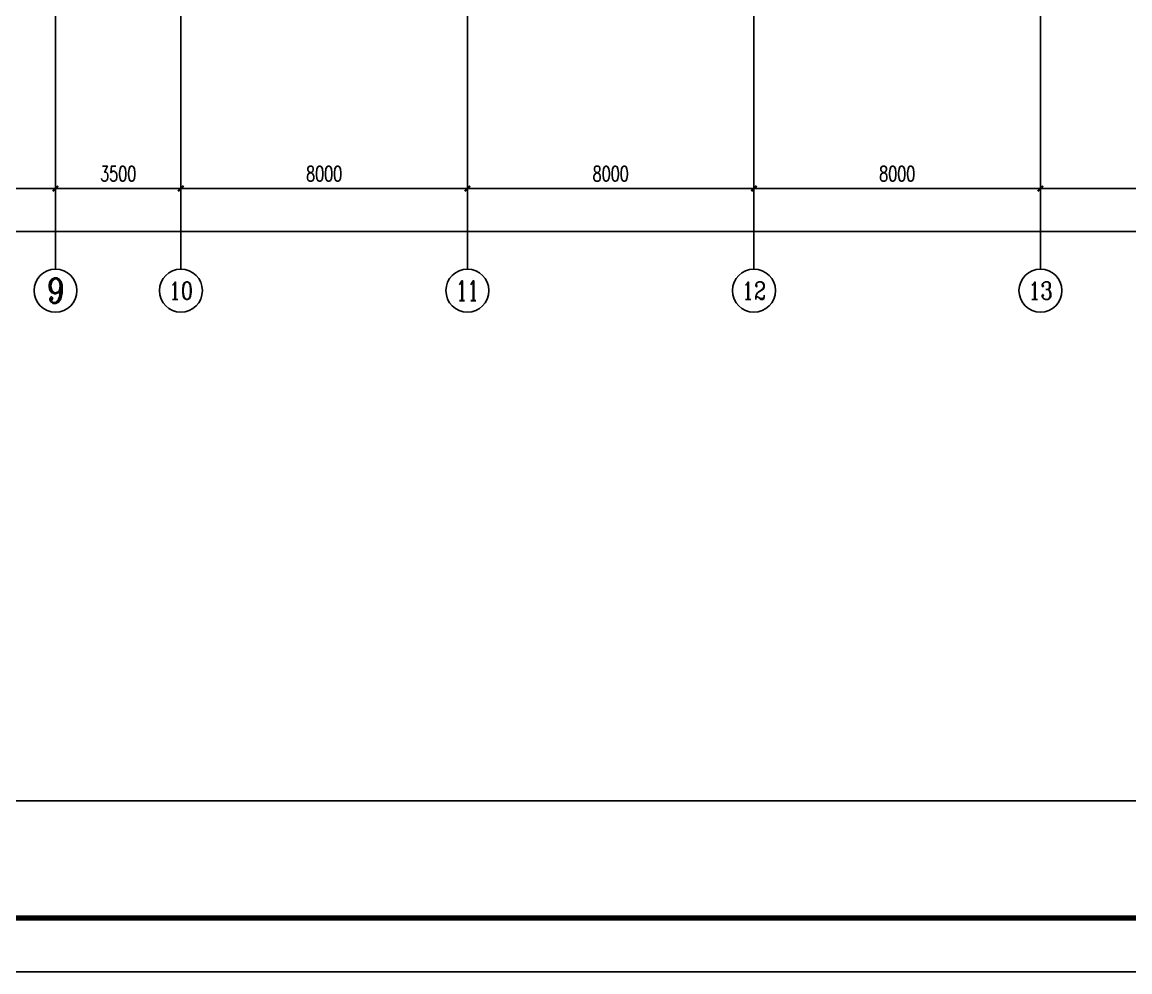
# Model space of a CAD drawing. Extents: x 0 to 2838408, y -923048 to 203859.
# Drawn here: x 2736331 to 2767257, y -715756 to -689246 of the extents above; entities that cross this region are included whole.
import ezdxf
from ezdxf.enums import TextEntityAlignment as Align

# ---------------------------------------------------------------- set-up
doc = ezdxf.new("R2010")
doc.units = 0
doc.header["$LTSCALE"] = 1000
for name, color, linetype in [('AXIS', 3, 'Continuous'), ('AXIS_TEXT', 7, 'Continuous'), ('BTTK', 7, 'Continuous'), ('DOTE', 8, 'Continuous'), ('PUB_TITLE', 4, 'Continuous'), ('XREF', 8, 'Continuous')]:
    doc.layers.add(name, color=color, linetype=linetype)
doc.styles.add('_TCH_AXIS', font='COMPLEX', dxfattribs={"bigfont": 'GBCBIG'})
doc.styles.add('A_DIM_T3', font='SIMPLEX', dxfattribs={"width": 0.7, "bigfont": 'HZ'})
doc.styles.add('COMPLEX', font='COMPLEX')
doc.styles.add('HZ(TK)', font='geniso.shx', dxfattribs={"width": 0.9, "bigfont": 'hztxt.shx'})
doc.dimstyles.new('_TCH_ARCH&&150', dxfattribs={"dimtxt": 420, "dimasz": 150, "dimexe": 375, "dimexo": 450, "dimgap": 202.5, "dimtad": 1, "dimdec": 0, "dimzin": 0, "dimdsep": 46, "dimtxsty": 'A_DIM_T3', "dimblk": 'ARCHTICK', "dimcen": 0.09, "dimclrt": 7, "dimazin": 2, "dimtfac": 1, "dimtdec": 0, "dimtix": 1, "dimtmove": 2, "dimatfit": 3, "dimfxl": 150, "dimtolj": 1, "dimtzin": 0, "dimarcsym": 0})

# ---------------------------------------------------------------- blocks, each defined once
blk = doc.blocks.new('vhtemplate_2020年新竖式图框_A0')
at = {"layer": 'PUB_TITLE', "color": 7}
blk.add_lwpolyline([(0, 0), (1189, 0), (1189, 841), (0, 841)], close=True, dxfattribs=at)
at = {"layer": 'PUB_TITLE', "const_width": 1}
blk.add_lwpolyline([(25, 10), (1179, 10), (1179, 831), (25, 831)], close=True, dxfattribs=at)
at = {"layer": 'BTTK', "color": 4, "style": 'HZ(TK)', "width": 0.9}
for tag, p in [('合作单位_001', (1143.83, 741.44)), ('建设单位_001', (1143.85, 207.44)), ('工程名称_001', (1143.62, 174.44)), ('子项名称_001', (1153.71, 157.94)), ('图纸名称_001', (1143.45, 138.94))]:
    blk.add_attdef(tag, p, '', height=3.5, dxfattribs=at)
for tag, p in [('注册证书号', (1156.5, 309.01)), ('注册印章号', (1156.5, 301.01)), ('设计号', (1154, 193)), ('图别', (1137.75, 34)), ('图号', (1170.25, 34)), ('版本号', (1137.75, 26)), ('日期', (1170.25, 26))]:
    blk.add_attdef(tag, text='', height=3.5, dxfattribs=at).set_placement(p, align=Align.MIDDLE)
blk = doc.blocks.new('_ArchTick')
at = {"color": 0, "linetype": 'ByBlock', "const_width": 0.4}
blk.add_lwpolyline([(-0.5, -0.5), (0.5, 0.5)], dxfattribs=at)
blk = doc.blocks.new('*D623')
at = {"layer": 'AXIS', "color": 0, "lineweight": -2, "transparency": 16777216}
for p, q in [((2344917, -690591), (2344917, -695466)), ((2452117, -690591), (2452117, -695466)), ((2344917, -695091), (2452117, -695091))]:
    blk.add_line(p, q, dxfattribs=at)
at = {"layer": 'Defpoints', "color": 0, "transparency": 16777216}
for p in [(2344917, -690141), (2452117, -690141), (2452117, -695091)]:
    blk.add_point(p, dxfattribs=at)
at = {"layer": 'AXIS', "color": 0, "lineweight": -2, "transparency": 16777216, "xscale": 150, "yscale": 150, "zscale": 150, "rotation": 180}
blk.add_blockref('_ArchTick', (2344917, -695091), dxfattribs=at)
at = {"layer": 'AXIS', "color": 0, "lineweight": -2, "transparency": 16777216, "xscale": 150, "yscale": 150, "zscale": 150}
blk.add_blockref('_ArchTick', (2452117, -695091), dxfattribs=at)
at = {"layer": 'AXIS', "color": 7, "transparency": 16777216, "insert": (2398517, -694679), "char_height": 420, "attachment_point": 5, "style": 'A_DIM_T3'}
blk.add_mtext('\\A1;107200', dxfattribs=at)
blk = doc.blocks.new('*D632')
at = {"layer": 'AXIS', "color": 0, "lineweight": -2, "transparency": 16777216}
for p, q in [((2393517, -690591), (2393517, -694266)), ((2401217, -690591), (2401217, -694266)), ((2393517, -693891), (2401217, -693891))]:
    blk.add_line(p, q, dxfattribs=at)
at = {"layer": 'Defpoints', "color": 0, "transparency": 16777216}
for p in [(2393517, -690141), (2401217, -690141), (2401217, -693891)]:
    blk.add_point(p, dxfattribs=at)
at = {"layer": 'AXIS', "color": 0, "lineweight": -2, "transparency": 16777216, "xscale": 150, "yscale": 150, "zscale": 150, "rotation": 180}
blk.add_blockref('_ArchTick', (2393517, -693891), dxfattribs=at)
at = {"layer": 'AXIS', "color": 0, "lineweight": -2, "transparency": 16777216, "xscale": 150, "yscale": 150, "zscale": 150}
blk.add_blockref('_ArchTick', (2401217, -693891), dxfattribs=at)
at = {"layer": 'AXIS', "color": 7, "transparency": 16777216, "insert": (2397367, -693479), "char_height": 420, "attachment_point": 5, "style": 'A_DIM_T3'}
blk.add_mtext('\\A1;7700', dxfattribs=at)
blk = doc.blocks.new('*D633')
at = {"layer": 'AXIS', "color": 0, "lineweight": -2, "transparency": 16777216}
for p, q in [((2401217, -690591), (2401217, -694266)), ((2404717, -690591), (2404717, -694266)), ((2401217, -693891), (2404717, -693891))]:
    blk.add_line(p, q, dxfattribs=at)
at = {"layer": 'Defpoints', "color": 0, "transparency": 16777216}
for p in [(2401217, -690141), (2404717, -690141), (2404717, -693891)]:
    blk.add_point(p, dxfattribs=at)
at = {"layer": 'AXIS', "color": 0, "lineweight": -2, "transparency": 16777216, "xscale": 150, "yscale": 150, "zscale": 150, "rotation": 180}
blk.add_blockref('_ArchTick', (2401217, -693891), dxfattribs=at)
at = {"layer": 'AXIS', "color": 0, "lineweight": -2, "transparency": 16777216, "xscale": 150, "yscale": 150, "zscale": 150}
blk.add_blockref('_ArchTick', (2404717, -693891), dxfattribs=at)
at = {"layer": 'AXIS', "color": 7, "transparency": 16777216, "insert": (2402967, -693479), "char_height": 420, "attachment_point": 5, "style": 'A_DIM_T3'}
blk.add_mtext('\\A1;3500', dxfattribs=at)
blk = doc.blocks.new('*D634')
at = {"layer": 'AXIS', "color": 0, "lineweight": -2, "transparency": 16777216}
for p, q in [((2404717, -690591), (2404717, -694266)), ((2412717, -690591), (2412717, -694266)), ((2404717, -693891), (2412717, -693891))]:
    blk.add_line(p, q, dxfattribs=at)
at = {"layer": 'Defpoints', "color": 0, "transparency": 16777216}
for p in [(2404717, -690141), (2412717, -690141), (2412717, -693891)]:
    blk.add_point(p, dxfattribs=at)
at = {"layer": 'AXIS', "color": 0, "lineweight": -2, "transparency": 16777216, "xscale": 150, "yscale": 150, "zscale": 150, "rotation": 180}
blk.add_blockref('_ArchTick', (2404717, -693891), dxfattribs=at)
at = {"layer": 'AXIS', "color": 0, "lineweight": -2, "transparency": 16777216, "xscale": 150, "yscale": 150, "zscale": 150}
blk.add_blockref('_ArchTick', (2412717, -693891), dxfattribs=at)
at = {"layer": 'AXIS', "color": 7, "transparency": 16777216, "insert": (2408717, -693479), "char_height": 420, "attachment_point": 5, "style": 'A_DIM_T3'}
blk.add_mtext('\\A1;8000', dxfattribs=at)
blk = doc.blocks.new('*D635')
at = {"layer": 'AXIS', "color": 0, "lineweight": -2, "transparency": 16777216}
for p, q in [((2412717, -690591), (2412717, -694266)), ((2420717, -690591), (2420717, -694266)), ((2412717, -693891), (2420717, -693891))]:
    blk.add_line(p, q, dxfattribs=at)
at = {"layer": 'Defpoints', "color": 0, "transparency": 16777216}
for p in [(2412717, -690141), (2420717, -690141), (2420717, -693891)]:
    blk.add_point(p, dxfattribs=at)
at = {"layer": 'AXIS', "color": 0, "lineweight": -2, "transparency": 16777216, "xscale": 150, "yscale": 150, "zscale": 150, "rotation": 180}
blk.add_blockref('_ArchTick', (2412717, -693891), dxfattribs=at)
at = {"layer": 'AXIS', "color": 0, "lineweight": -2, "transparency": 16777216, "xscale": 150, "yscale": 150, "zscale": 150}
blk.add_blockref('_ArchTick', (2420717, -693891), dxfattribs=at)
at = {"layer": 'AXIS', "color": 7, "transparency": 16777216, "insert": (2416717, -693479), "char_height": 420, "attachment_point": 5, "style": 'A_DIM_T3'}
blk.add_mtext('\\A1;8000', dxfattribs=at)
blk = doc.blocks.new('*D636')
at = {"layer": 'AXIS', "color": 0, "lineweight": -2, "transparency": 16777216}
for p, q in [((2420717, -690591), (2420717, -694266)), ((2428717, -690591), (2428717, -694266)), ((2420717, -693891), (2428717, -693891))]:
    blk.add_line(p, q, dxfattribs=at)
at = {"layer": 'Defpoints', "color": 0, "transparency": 16777216}
for p in [(2420717, -690141), (2428717, -690141), (2428717, -693891)]:
    blk.add_point(p, dxfattribs=at)
at = {"layer": 'AXIS', "color": 0, "lineweight": -2, "transparency": 16777216, "xscale": 150, "yscale": 150, "zscale": 150, "rotation": 180}
blk.add_blockref('_ArchTick', (2420717, -693891), dxfattribs=at)
at = {"layer": 'AXIS', "color": 0, "lineweight": -2, "transparency": 16777216, "xscale": 150, "yscale": 150, "zscale": 150}
blk.add_blockref('_ArchTick', (2428717, -693891), dxfattribs=at)
at = {"layer": 'AXIS', "color": 7, "transparency": 16777216, "insert": (2424717, -693479), "char_height": 420, "attachment_point": 5, "style": 'A_DIM_T3'}
blk.add_mtext('\\A1;8000', dxfattribs=at)
blk = doc.blocks.new('*D637')
at = {"layer": 'AXIS', "color": 0, "lineweight": -2, "transparency": 16777216}
for p, q in [((2428717, -690591), (2428717, -694266)), ((2436717, -690591), (2436717, -694266)), ((2428717, -693891), (2436717, -693891))]:
    blk.add_line(p, q, dxfattribs=at)
at = {"layer": 'Defpoints', "color": 0, "transparency": 16777216}
for p in [(2428717, -690141), (2436717, -690141), (2436717, -693891)]:
    blk.add_point(p, dxfattribs=at)
at = {"layer": 'AXIS', "color": 0, "lineweight": -2, "transparency": 16777216, "xscale": 150, "yscale": 150, "zscale": 150, "rotation": 180}
blk.add_blockref('_ArchTick', (2428717, -693891), dxfattribs=at)
at = {"layer": 'AXIS', "color": 0, "lineweight": -2, "transparency": 16777216, "xscale": 150, "yscale": 150, "zscale": 150}
blk.add_blockref('_ArchTick', (2436717, -693891), dxfattribs=at)
at = {"layer": 'AXIS', "color": 7, "transparency": 16777216, "insert": (2432717, -693479), "char_height": 420, "attachment_point": 5, "style": 'A_DIM_T3'}
blk.add_mtext('\\A1;8000', dxfattribs=at)
blk = doc.blocks.new('*D687')
at = {"layer": 'AXIS', "color": 0, "lineweight": -2, "transparency": 16777216}
for p, q in [((2344917, -690591), (2344917, -695466)), ((2452117, -690591), (2452117, -695466)), ((2344917, -695091), (2452117, -695091))]:
    blk.add_line(p, q, dxfattribs=at)
at = {"layer": 'Defpoints', "color": 0, "transparency": 16777216}
for p in [(2344917, -690141), (2452117, -690141), (2452117, -695091)]:
    blk.add_point(p, dxfattribs=at)
at = {"layer": 'AXIS', "color": 0, "lineweight": -2, "transparency": 16777216, "xscale": 150, "yscale": 150, "zscale": 150, "rotation": 180}
blk.add_blockref('_ArchTick', (2344917, -695091), dxfattribs=at)
at = {"layer": 'AXIS', "color": 0, "lineweight": -2, "transparency": 16777216, "xscale": 150, "yscale": 150, "zscale": 150}
blk.add_blockref('_ArchTick', (2452117, -695091), dxfattribs=at)
at = {"layer": 'AXIS', "color": 7, "transparency": 16777216, "insert": (2398517, -694679), "char_height": 420, "attachment_point": 5, "style": 'A_DIM_T3'}
blk.add_mtext('\\A1;107200', dxfattribs=at)
blk = doc.blocks.new('*D696')
at = {"layer": 'AXIS', "color": 0, "lineweight": -2, "transparency": 16777216}
for p, q in [((2393517, -690591), (2393517, -694266)), ((2401217, -690591), (2401217, -694266)), ((2393517, -693891), (2401217, -693891))]:
    blk.add_line(p, q, dxfattribs=at)
at = {"layer": 'Defpoints', "color": 0, "transparency": 16777216}
for p in [(2393517, -690141), (2401217, -690141), (2401217, -693891)]:
    blk.add_point(p, dxfattribs=at)
at = {"layer": 'AXIS', "color": 0, "lineweight": -2, "transparency": 16777216, "xscale": 150, "yscale": 150, "zscale": 150, "rotation": 180}
blk.add_blockref('_ArchTick', (2393517, -693891), dxfattribs=at)
at = {"layer": 'AXIS', "color": 0, "lineweight": -2, "transparency": 16777216, "xscale": 150, "yscale": 150, "zscale": 150}
blk.add_blockref('_ArchTick', (2401217, -693891), dxfattribs=at)
at = {"layer": 'AXIS', "color": 7, "transparency": 16777216, "insert": (2397367, -693479), "char_height": 420, "attachment_point": 5, "style": 'A_DIM_T3'}
blk.add_mtext('\\A1;7700', dxfattribs=at)
blk = doc.blocks.new('*D697')
at = {"layer": 'AXIS', "color": 0, "lineweight": -2, "transparency": 16777216}
for p, q in [((2401217, -690591), (2401217, -694266)), ((2404717, -690591), (2404717, -694266)), ((2401217, -693891), (2404717, -693891))]:
    blk.add_line(p, q, dxfattribs=at)
at = {"layer": 'Defpoints', "color": 0, "transparency": 16777216}
for p in [(2401217, -690141), (2404717, -690141), (2404717, -693891)]:
    blk.add_point(p, dxfattribs=at)
at = {"layer": 'AXIS', "color": 0, "lineweight": -2, "transparency": 16777216, "xscale": 150, "yscale": 150, "zscale": 150, "rotation": 180}
blk.add_blockref('_ArchTick', (2401217, -693891), dxfattribs=at)
at = {"layer": 'AXIS', "color": 0, "lineweight": -2, "transparency": 16777216, "xscale": 150, "yscale": 150, "zscale": 150}
blk.add_blockref('_ArchTick', (2404717, -693891), dxfattribs=at)
at = {"layer": 'AXIS', "color": 7, "transparency": 16777216, "insert": (2402967, -693479), "char_height": 420, "attachment_point": 5, "style": 'A_DIM_T3'}
blk.add_mtext('\\A1;3500', dxfattribs=at)
blk = doc.blocks.new('*D698')
at = {"layer": 'AXIS', "color": 0, "lineweight": -2, "transparency": 16777216}
for p, q in [((2404717, -690591), (2404717, -694266)), ((2412717, -690591), (2412717, -694266)), ((2404717, -693891), (2412717, -693891))]:
    blk.add_line(p, q, dxfattribs=at)
at = {"layer": 'Defpoints', "color": 0, "transparency": 16777216}
for p in [(2404717, -690141), (2412717, -690141), (2412717, -693891)]:
    blk.add_point(p, dxfattribs=at)
at = {"layer": 'AXIS', "color": 0, "lineweight": -2, "transparency": 16777216, "xscale": 150, "yscale": 150, "zscale": 150, "rotation": 180}
blk.add_blockref('_ArchTick', (2404717, -693891), dxfattribs=at)
at = {"layer": 'AXIS', "color": 0, "lineweight": -2, "transparency": 16777216, "xscale": 150, "yscale": 150, "zscale": 150}
blk.add_blockref('_ArchTick', (2412717, -693891), dxfattribs=at)
at = {"layer": 'AXIS', "color": 7, "transparency": 16777216, "insert": (2408717, -693479), "char_height": 420, "attachment_point": 5, "style": 'A_DIM_T3'}
blk.add_mtext('\\A1;8000', dxfattribs=at)
blk = doc.blocks.new('*D699')
at = {"layer": 'AXIS', "color": 0, "lineweight": -2, "transparency": 16777216}
for p, q in [((2412717, -690591), (2412717, -694266)), ((2420717, -690591), (2420717, -694266)), ((2412717, -693891), (2420717, -693891))]:
    blk.add_line(p, q, dxfattribs=at)
at = {"layer": 'Defpoints', "color": 0, "transparency": 16777216}
for p in [(2412717, -690141), (2420717, -690141), (2420717, -693891)]:
    blk.add_point(p, dxfattribs=at)
at = {"layer": 'AXIS', "color": 0, "lineweight": -2, "transparency": 16777216, "xscale": 150, "yscale": 150, "zscale": 150, "rotation": 180}
blk.add_blockref('_ArchTick', (2412717, -693891), dxfattribs=at)
at = {"layer": 'AXIS', "color": 0, "lineweight": -2, "transparency": 16777216, "xscale": 150, "yscale": 150, "zscale": 150}
blk.add_blockref('_ArchTick', (2420717, -693891), dxfattribs=at)
at = {"layer": 'AXIS', "color": 7, "transparency": 16777216, "insert": (2416717, -693479), "char_height": 420, "attachment_point": 5, "style": 'A_DIM_T3'}
blk.add_mtext('\\A1;8000', dxfattribs=at)
blk = doc.blocks.new('*D700')
at = {"layer": 'AXIS', "color": 0, "lineweight": -2, "transparency": 16777216}
for p, q in [((2420717, -690591), (2420717, -694266)), ((2428717, -690591), (2428717, -694266)), ((2420717, -693891), (2428717, -693891))]:
    blk.add_line(p, q, dxfattribs=at)
at = {"layer": 'Defpoints', "color": 0, "transparency": 16777216}
for p in [(2420717, -690141), (2428717, -690141), (2428717, -693891)]:
    blk.add_point(p, dxfattribs=at)
at = {"layer": 'AXIS', "color": 0, "lineweight": -2, "transparency": 16777216, "xscale": 150, "yscale": 150, "zscale": 150, "rotation": 180}
blk.add_blockref('_ArchTick', (2420717, -693891), dxfattribs=at)
at = {"layer": 'AXIS', "color": 0, "lineweight": -2, "transparency": 16777216, "xscale": 150, "yscale": 150, "zscale": 150}
blk.add_blockref('_ArchTick', (2428717, -693891), dxfattribs=at)
at = {"layer": 'AXIS', "color": 7, "transparency": 16777216, "insert": (2424717, -693479), "char_height": 420, "attachment_point": 5, "style": 'A_DIM_T3'}
blk.add_mtext('\\A1;8000', dxfattribs=at)
blk = doc.blocks.new('*D701')
at = {"layer": 'AXIS', "color": 0, "lineweight": -2, "transparency": 16777216}
for p, q in [((2428717, -690591), (2428717, -694266)), ((2436717, -690591), (2436717, -694266)), ((2428717, -693891), (2436717, -693891))]:
    blk.add_line(p, q, dxfattribs=at)
at = {"layer": 'Defpoints', "color": 0, "transparency": 16777216}
for p in [(2428717, -690141), (2436717, -690141), (2436717, -693891)]:
    blk.add_point(p, dxfattribs=at)
at = {"layer": 'AXIS', "color": 0, "lineweight": -2, "transparency": 16777216, "xscale": 150, "yscale": 150, "zscale": 150, "rotation": 180}
blk.add_blockref('_ArchTick', (2428717, -693891), dxfattribs=at)
at = {"layer": 'AXIS', "color": 0, "lineweight": -2, "transparency": 16777216, "xscale": 150, "yscale": 150, "zscale": 150}
blk.add_blockref('_ArchTick', (2436717, -693891), dxfattribs=at)
at = {"layer": 'AXIS', "color": 7, "transparency": 16777216, "insert": (2432717, -693479), "char_height": 420, "attachment_point": 5, "style": 'A_DIM_T3'}
blk.add_mtext('\\A1;8000', dxfattribs=at)
blk = doc.blocks.new('*D751')
at = {"layer": 'AXIS', "color": 0, "lineweight": -2, "transparency": 16777216}
for p, q in [((2344917, -690591), (2344917, -695466)), ((2452117, -690591), (2452117, -695466)), ((2344917, -695091), (2452117, -695091))]:
    blk.add_line(p, q, dxfattribs=at)
at = {"layer": 'Defpoints', "color": 0, "transparency": 16777216}
for p in [(2344917, -690141), (2452117, -690141), (2452117, -695091)]:
    blk.add_point(p, dxfattribs=at)
at = {"layer": 'AXIS', "color": 0, "lineweight": -2, "transparency": 16777216, "xscale": 150, "yscale": 150, "zscale": 150, "rotation": 180}
blk.add_blockref('_ArchTick', (2344917, -695091), dxfattribs=at)
at = {"layer": 'AXIS', "color": 0, "lineweight": -2, "transparency": 16777216, "xscale": 150, "yscale": 150, "zscale": 150}
blk.add_blockref('_ArchTick', (2452117, -695091), dxfattribs=at)
at = {"layer": 'AXIS', "color": 7, "transparency": 16777216, "insert": (2398517, -694679), "char_height": 420, "attachment_point": 5, "style": 'A_DIM_T3'}
blk.add_mtext('\\A1;107200', dxfattribs=at)
blk = doc.blocks.new('*D760')
at = {"layer": 'AXIS', "color": 0, "lineweight": -2, "transparency": 16777216}
for p, q in [((2393517, -690591), (2393517, -694266)), ((2401217, -690591), (2401217, -694266)), ((2393517, -693891), (2401217, -693891))]:
    blk.add_line(p, q, dxfattribs=at)
at = {"layer": 'Defpoints', "color": 0, "transparency": 16777216}
for p in [(2393517, -690141), (2401217, -690141), (2401217, -693891)]:
    blk.add_point(p, dxfattribs=at)
at = {"layer": 'AXIS', "color": 0, "lineweight": -2, "transparency": 16777216, "xscale": 150, "yscale": 150, "zscale": 150, "rotation": 180}
blk.add_blockref('_ArchTick', (2393517, -693891), dxfattribs=at)
at = {"layer": 'AXIS', "color": 0, "lineweight": -2, "transparency": 16777216, "xscale": 150, "yscale": 150, "zscale": 150}
blk.add_blockref('_ArchTick', (2401217, -693891), dxfattribs=at)
at = {"layer": 'AXIS', "color": 7, "transparency": 16777216, "insert": (2397367, -693479), "char_height": 420, "attachment_point": 5, "style": 'A_DIM_T3'}
blk.add_mtext('\\A1;7700', dxfattribs=at)
blk = doc.blocks.new('*D761')
at = {"layer": 'AXIS', "color": 0, "lineweight": -2, "transparency": 16777216}
for p, q in [((2401217, -690591), (2401217, -694266)), ((2404717, -690591), (2404717, -694266)), ((2401217, -693891), (2404717, -693891))]:
    blk.add_line(p, q, dxfattribs=at)
at = {"layer": 'Defpoints', "color": 0, "transparency": 16777216}
for p in [(2401217, -690141), (2404717, -690141), (2404717, -693891)]:
    blk.add_point(p, dxfattribs=at)
at = {"layer": 'AXIS', "color": 0, "lineweight": -2, "transparency": 16777216, "xscale": 150, "yscale": 150, "zscale": 150, "rotation": 180}
blk.add_blockref('_ArchTick', (2401217, -693891), dxfattribs=at)
at = {"layer": 'AXIS', "color": 0, "lineweight": -2, "transparency": 16777216, "xscale": 150, "yscale": 150, "zscale": 150}
blk.add_blockref('_ArchTick', (2404717, -693891), dxfattribs=at)
at = {"layer": 'AXIS', "color": 7, "transparency": 16777216, "insert": (2402967, -693479), "char_height": 420, "attachment_point": 5, "style": 'A_DIM_T3'}
blk.add_mtext('\\A1;3500', dxfattribs=at)
blk = doc.blocks.new('*D762')
at = {"layer": 'AXIS', "color": 0, "lineweight": -2, "transparency": 16777216}
for p, q in [((2404717, -690591), (2404717, -694266)), ((2412717, -690591), (2412717, -694266)), ((2404717, -693891), (2412717, -693891))]:
    blk.add_line(p, q, dxfattribs=at)
at = {"layer": 'Defpoints', "color": 0, "transparency": 16777216}
for p in [(2404717, -690141), (2412717, -690141), (2412717, -693891)]:
    blk.add_point(p, dxfattribs=at)
at = {"layer": 'AXIS', "color": 0, "lineweight": -2, "transparency": 16777216, "xscale": 150, "yscale": 150, "zscale": 150, "rotation": 180}
blk.add_blockref('_ArchTick', (2404717, -693891), dxfattribs=at)
at = {"layer": 'AXIS', "color": 0, "lineweight": -2, "transparency": 16777216, "xscale": 150, "yscale": 150, "zscale": 150}
blk.add_blockref('_ArchTick', (2412717, -693891), dxfattribs=at)
at = {"layer": 'AXIS', "color": 7, "transparency": 16777216, "insert": (2408717, -693479), "char_height": 420, "attachment_point": 5, "style": 'A_DIM_T3'}
blk.add_mtext('\\A1;8000', dxfattribs=at)
blk = doc.blocks.new('*D763')
at = {"layer": 'AXIS', "color": 0, "lineweight": -2, "transparency": 16777216}
for p, q in [((2412717, -690591), (2412717, -694266)), ((2420717, -690591), (2420717, -694266)), ((2412717, -693891), (2420717, -693891))]:
    blk.add_line(p, q, dxfattribs=at)
at = {"layer": 'Defpoints', "color": 0, "transparency": 16777216}
for p in [(2412717, -690141), (2420717, -690141), (2420717, -693891)]:
    blk.add_point(p, dxfattribs=at)
at = {"layer": 'AXIS', "color": 0, "lineweight": -2, "transparency": 16777216, "xscale": 150, "yscale": 150, "zscale": 150, "rotation": 180}
blk.add_blockref('_ArchTick', (2412717, -693891), dxfattribs=at)
at = {"layer": 'AXIS', "color": 0, "lineweight": -2, "transparency": 16777216, "xscale": 150, "yscale": 150, "zscale": 150}
blk.add_blockref('_ArchTick', (2420717, -693891), dxfattribs=at)
at = {"layer": 'AXIS', "color": 7, "transparency": 16777216, "insert": (2416717, -693479), "char_height": 420, "attachment_point": 5, "style": 'A_DIM_T3'}
blk.add_mtext('\\A1;8000', dxfattribs=at)
blk = doc.blocks.new('*D764')
at = {"layer": 'AXIS', "color": 0, "lineweight": -2, "transparency": 16777216}
for p, q in [((2420717, -690591), (2420717, -694266)), ((2428717, -690591), (2428717, -694266)), ((2420717, -693891), (2428717, -693891))]:
    blk.add_line(p, q, dxfattribs=at)
at = {"layer": 'Defpoints', "color": 0, "transparency": 16777216}
for p in [(2420717, -690141), (2428717, -690141), (2428717, -693891)]:
    blk.add_point(p, dxfattribs=at)
at = {"layer": 'AXIS', "color": 0, "lineweight": -2, "transparency": 16777216, "xscale": 150, "yscale": 150, "zscale": 150, "rotation": 180}
blk.add_blockref('_ArchTick', (2420717, -693891), dxfattribs=at)
at = {"layer": 'AXIS', "color": 0, "lineweight": -2, "transparency": 16777216, "xscale": 150, "yscale": 150, "zscale": 150}
blk.add_blockref('_ArchTick', (2428717, -693891), dxfattribs=at)
at = {"layer": 'AXIS', "color": 7, "transparency": 16777216, "insert": (2424717, -693479), "char_height": 420, "attachment_point": 5, "style": 'A_DIM_T3'}
blk.add_mtext('\\A1;8000', dxfattribs=at)
blk = doc.blocks.new('*D765')
at = {"layer": 'AXIS', "color": 0, "lineweight": -2, "transparency": 16777216}
for p, q in [((2428717, -690591), (2428717, -694266)), ((2436717, -690591), (2436717, -694266)), ((2428717, -693891), (2436717, -693891))]:
    blk.add_line(p, q, dxfattribs=at)
at = {"layer": 'Defpoints', "color": 0, "transparency": 16777216}
for p in [(2428717, -690141), (2436717, -690141), (2436717, -693891)]:
    blk.add_point(p, dxfattribs=at)
at = {"layer": 'AXIS', "color": 0, "lineweight": -2, "transparency": 16777216, "xscale": 150, "yscale": 150, "zscale": 150, "rotation": 180}
blk.add_blockref('_ArchTick', (2428717, -693891), dxfattribs=at)
at = {"layer": 'AXIS', "color": 0, "lineweight": -2, "transparency": 16777216, "xscale": 150, "yscale": 150, "zscale": 150}
blk.add_blockref('_ArchTick', (2436717, -693891), dxfattribs=at)
at = {"layer": 'AXIS', "color": 7, "transparency": 16777216, "insert": (2432717, -693479), "char_height": 420, "attachment_point": 5, "style": 'A_DIM_T3'}
blk.add_mtext('\\A1;8000', dxfattribs=at)
blk = doc.blocks.new('_AXISO')
at = {"color": 0}
blk.add_circle((0, 0), 0.5, dxfattribs=at)
at = {"layer": 'AXIS_TEXT', "color": 0, "style": 'COMPLEX', "width": 1.041667}
blk.add_attdef('A', text='', height=0.56, dxfattribs=at).set_placement((-0.25, -0.28), (0.25, -0.28), align=Align.FIT)
blk = doc.blocks.new('*D815')
at = {"layer": 'AXIS', "color": 0, "lineweight": -2, "transparency": 16777216}
for p, q in [((2344917, -690591), (2344917, -695466)), ((2452117, -690591), (2452117, -695466)), ((2344917, -695091), (2452117, -695091))]:
    blk.add_line(p, q, dxfattribs=at)
at = {"layer": 'Defpoints', "color": 0, "transparency": 16777216}
for p in [(2344917, -690141), (2452117, -690141), (2452117, -695091)]:
    blk.add_point(p, dxfattribs=at)
at = {"layer": 'AXIS', "color": 0, "lineweight": -2, "transparency": 16777216, "xscale": 150, "yscale": 150, "zscale": 150, "rotation": 180}
blk.add_blockref('_ArchTick', (2344917, -695091), dxfattribs=at)
at = {"layer": 'AXIS', "color": 0, "lineweight": -2, "transparency": 16777216, "xscale": 150, "yscale": 150, "zscale": 150}
blk.add_blockref('_ArchTick', (2452117, -695091), dxfattribs=at)
at = {"layer": 'AXIS', "color": 7, "transparency": 16777216, "insert": (2398517, -694679), "char_height": 420, "attachment_point": 5, "style": 'A_DIM_T3'}
blk.add_mtext('\\A1;107200', dxfattribs=at)
blk = doc.blocks.new('*D824')
at = {"layer": 'AXIS', "color": 0, "lineweight": -2, "transparency": 16777216}
for p, q in [((2393517, -690591), (2393517, -694266)), ((2401217, -690591), (2401217, -694266)), ((2393517, -693891), (2401217, -693891))]:
    blk.add_line(p, q, dxfattribs=at)
at = {"layer": 'Defpoints', "color": 0, "transparency": 16777216}
for p in [(2393517, -690141), (2401217, -690141), (2401217, -693891)]:
    blk.add_point(p, dxfattribs=at)
at = {"layer": 'AXIS', "color": 0, "lineweight": -2, "transparency": 16777216, "xscale": 150, "yscale": 150, "zscale": 150, "rotation": 180}
blk.add_blockref('_ArchTick', (2393517, -693891), dxfattribs=at)
at = {"layer": 'AXIS', "color": 0, "lineweight": -2, "transparency": 16777216, "xscale": 150, "yscale": 150, "zscale": 150}
blk.add_blockref('_ArchTick', (2401217, -693891), dxfattribs=at)
at = {"layer": 'AXIS', "color": 7, "transparency": 16777216, "insert": (2397367, -693479), "char_height": 420, "attachment_point": 5, "style": 'A_DIM_T3'}
blk.add_mtext('\\A1;7700', dxfattribs=at)
blk = doc.blocks.new('*D825')
at = {"layer": 'AXIS', "color": 0, "lineweight": -2, "transparency": 16777216}
for p, q in [((2401217, -690591), (2401217, -694266)), ((2404717, -690591), (2404717, -694266)), ((2401217, -693891), (2404717, -693891))]:
    blk.add_line(p, q, dxfattribs=at)
at = {"layer": 'Defpoints', "color": 0, "transparency": 16777216}
for p in [(2401217, -690141), (2404717, -690141), (2404717, -693891)]:
    blk.add_point(p, dxfattribs=at)
at = {"layer": 'AXIS', "color": 0, "lineweight": -2, "transparency": 16777216, "xscale": 150, "yscale": 150, "zscale": 150, "rotation": 180}
blk.add_blockref('_ArchTick', (2401217, -693891), dxfattribs=at)
at = {"layer": 'AXIS', "color": 0, "lineweight": -2, "transparency": 16777216, "xscale": 150, "yscale": 150, "zscale": 150}
blk.add_blockref('_ArchTick', (2404717, -693891), dxfattribs=at)
at = {"layer": 'AXIS', "color": 7, "transparency": 16777216, "insert": (2402967, -693479), "char_height": 420, "attachment_point": 5, "style": 'A_DIM_T3'}
blk.add_mtext('\\A1;3500', dxfattribs=at)
blk = doc.blocks.new('*D826')
at = {"layer": 'AXIS', "color": 0, "lineweight": -2, "transparency": 16777216}
for p, q in [((2404717, -690591), (2404717, -694266)), ((2412717, -690591), (2412717, -694266)), ((2404717, -693891), (2412717, -693891))]:
    blk.add_line(p, q, dxfattribs=at)
at = {"layer": 'Defpoints', "color": 0, "transparency": 16777216}
for p in [(2404717, -690141), (2412717, -690141), (2412717, -693891)]:
    blk.add_point(p, dxfattribs=at)
at = {"layer": 'AXIS', "color": 0, "lineweight": -2, "transparency": 16777216, "xscale": 150, "yscale": 150, "zscale": 150, "rotation": 180}
blk.add_blockref('_ArchTick', (2404717, -693891), dxfattribs=at)
at = {"layer": 'AXIS', "color": 0, "lineweight": -2, "transparency": 16777216, "xscale": 150, "yscale": 150, "zscale": 150}
blk.add_blockref('_ArchTick', (2412717, -693891), dxfattribs=at)
at = {"layer": 'AXIS', "color": 7, "transparency": 16777216, "insert": (2408717, -693479), "char_height": 420, "attachment_point": 5, "style": 'A_DIM_T3'}
blk.add_mtext('\\A1;8000', dxfattribs=at)
blk = doc.blocks.new('*D827')
at = {"layer": 'AXIS', "color": 0, "lineweight": -2, "transparency": 16777216}
for p, q in [((2412717, -690591), (2412717, -694266)), ((2420717, -690591), (2420717, -694266)), ((2412717, -693891), (2420717, -693891))]:
    blk.add_line(p, q, dxfattribs=at)
at = {"layer": 'Defpoints', "color": 0, "transparency": 16777216}
for p in [(2412717, -690141), (2420717, -690141), (2420717, -693891)]:
    blk.add_point(p, dxfattribs=at)
at = {"layer": 'AXIS', "color": 0, "lineweight": -2, "transparency": 16777216, "xscale": 150, "yscale": 150, "zscale": 150, "rotation": 180}
blk.add_blockref('_ArchTick', (2412717, -693891), dxfattribs=at)
at = {"layer": 'AXIS', "color": 0, "lineweight": -2, "transparency": 16777216, "xscale": 150, "yscale": 150, "zscale": 150}
blk.add_blockref('_ArchTick', (2420717, -693891), dxfattribs=at)
at = {"layer": 'AXIS', "color": 7, "transparency": 16777216, "insert": (2416717, -693479), "char_height": 420, "attachment_point": 5, "style": 'A_DIM_T3'}
blk.add_mtext('\\A1;8000', dxfattribs=at)
blk = doc.blocks.new('*D828')
at = {"layer": 'AXIS', "color": 0, "lineweight": -2, "transparency": 16777216}
for p, q in [((2420717, -690591), (2420717, -694266)), ((2428717, -690591), (2428717, -694266)), ((2420717, -693891), (2428717, -693891))]:
    blk.add_line(p, q, dxfattribs=at)
at = {"layer": 'Defpoints', "color": 0, "transparency": 16777216}
for p in [(2420717, -690141), (2428717, -690141), (2428717, -693891)]:
    blk.add_point(p, dxfattribs=at)
at = {"layer": 'AXIS', "color": 0, "lineweight": -2, "transparency": 16777216, "xscale": 150, "yscale": 150, "zscale": 150, "rotation": 180}
blk.add_blockref('_ArchTick', (2420717, -693891), dxfattribs=at)
at = {"layer": 'AXIS', "color": 0, "lineweight": -2, "transparency": 16777216, "xscale": 150, "yscale": 150, "zscale": 150}
blk.add_blockref('_ArchTick', (2428717, -693891), dxfattribs=at)
at = {"layer": 'AXIS', "color": 7, "transparency": 16777216, "insert": (2424717, -693479), "char_height": 420, "attachment_point": 5, "style": 'A_DIM_T3'}
blk.add_mtext('\\A1;8000', dxfattribs=at)
blk = doc.blocks.new('*D829')
at = {"layer": 'AXIS', "color": 0, "lineweight": -2, "transparency": 16777216}
for p, q in [((2428717, -690591), (2428717, -694266)), ((2436717, -690591), (2436717, -694266)), ((2428717, -693891), (2436717, -693891))]:
    blk.add_line(p, q, dxfattribs=at)
at = {"layer": 'Defpoints', "color": 0, "transparency": 16777216}
for p in [(2428717, -690141), (2436717, -690141), (2436717, -693891)]:
    blk.add_point(p, dxfattribs=at)
at = {"layer": 'AXIS', "color": 0, "lineweight": -2, "transparency": 16777216, "xscale": 150, "yscale": 150, "zscale": 150, "rotation": 180}
blk.add_blockref('_ArchTick', (2428717, -693891), dxfattribs=at)
at = {"layer": 'AXIS', "color": 0, "lineweight": -2, "transparency": 16777216, "xscale": 150, "yscale": 150, "zscale": 150}
blk.add_blockref('_ArchTick', (2436717, -693891), dxfattribs=at)
at = {"layer": 'AXIS', "color": 7, "transparency": 16777216, "insert": (2432717, -693479), "char_height": 420, "attachment_point": 5, "style": 'A_DIM_T3'}
blk.add_mtext('\\A1;8000', dxfattribs=at)
blk = doc.blocks.new('4F1')
at = {"layer": 'AXIS'}
for p, q in [((2401216.7, -690141.3), (2401216.7, -696141.3)), ((2404716.7, -690141.3), (2404716.7, -696141.3)), ((2412716.7, -690141.3), (2412716.7, -696141.3)), ((2420716.7, -690141.3), (2420716.7, -696141.3)), ((2428716.7, -690141.3), (2428716.7, -696141.3))]:
    blk.add_line(p, q, dxfattribs=at)
at = {"layer": 'Defpoints', "color": 250}
blk.add_lwpolyline([(2326685.8, -710986.4), (2468623.3, -710986.4), (2468623.3, -637869.7), (2326685.8, -637869.7)], close=True, dxfattribs=at)
at = {"layer": 'DOTE'}
for p, q in [((2401216.7, -606941.3), (2401216.7, -690141.3)), ((2404716.7, -606941.3), (2404716.7, -690141.3)), ((2412716.7, -606941.3), (2412716.7, -690141.3)), ((2420716.7, -606941.3), (2420716.7, -690141.3)), ((2428716.7, -606941.3), (2428716.7, -690141.3))]:
    blk.add_line(p, q, dxfattribs=at)
at = {"layer": 'AXIS'}
ref = blk.add_blockref('_AXISO', (2401216.7, -696741.3), dxfattribs=dict(at, xscale=1200, yscale=1200, zscale=1200))
ref.add_attrib('A', '9', dxfattribs={"layer": 'AXIS_TEXT', "height": 698.9, "style": '_TCH_AXIS'}).set_placement((2400983.8, -697090.8), (2401449.7, -697090.8), align=Align.FIT)
ref = blk.add_blockref('_AXISO', (2404716.7, -696741.3), dxfattribs=dict(at, xscale=1200, yscale=1200, zscale=1200))
ref.add_attrib('A', '10', dxfattribs={"layer": 'AXIS_TEXT', "height": 492.67, "style": '_TCH_AXIS'}).set_placement((2404376.6, -696987.6), (2405056.9, -696987.6), align=Align.FIT)
ref = blk.add_blockref('_AXISO', (2412716.7, -696741.3), dxfattribs=dict(at, xscale=1200, yscale=1200, zscale=1200))
ref.add_attrib('A', '11', dxfattribs={"layer": 'AXIS_TEXT', "height": 553.14, "style": '_TCH_AXIS'}).set_placement((2412400.7, -697017.9), (2413032.8, -697017.9), align=Align.FIT)
ref = blk.add_blockref('_AXISO', (2420716.7, -696741.3), dxfattribs=dict(at, xscale=1200, yscale=1200, zscale=1200))
ref.add_attrib('A', '12', dxfattribs={"layer": 'AXIS_TEXT', "height": 492.67, "style": '_TCH_AXIS'}).set_placement((2420376.6, -696987.6), (2421056.9, -696987.6), align=Align.FIT)
ref = blk.add_blockref('_AXISO', (2428716.7, -696741.3), dxfattribs=dict(at, xscale=1200, yscale=1200, zscale=1200))
ref.add_attrib('A', '13', dxfattribs={"layer": 'AXIS_TEXT', "height": 492.67, "style": '_TCH_AXIS'}).set_placement((2428376.6, -696987.6), (2429056.9, -696987.6), align=Align.FIT)
for p1, p2, distance, picture, middle in [((2344916.7, -690141.3), (2452116.7, -690141.3), -4950, '*D623', (2398516.7, -694678.8)), ((2344916.7, -690141.3), (2452116.7, -690141.3), -4950, '*D687', (2398516.7, -694678.8)), ((2344916.7, -690141.3), (2452116.7, -690141.3), -4950, '*D751', (2398516.7, -694678.8)), ((2344916.7, -690141.3), (2452116.7, -690141.3), -4950, '*D815', (2398516.7, -694678.8)), ((2393516.7, -690141.3), (2401216.7, -690141.3), -3750, '*D632', (2397366.7, -693478.8)), ((2393516.7, -690141.3), (2401216.7, -690141.3), -3750, '*D696', (2397366.7, -693478.8)), ((2393516.7, -690141.3), (2401216.7, -690141.3), -3750, '*D760', (2397366.7, -693478.8)), ((2393516.7, -690141.3), (2401216.7, -690141.3), -3750, '*D824', (2397366.7, -693478.8)), ((2401216.7, -690141.3), (2404716.7, -690141.3), -3750, '*D633', (2402966.7, -693478.8)), ((2401216.7, -690141.3), (2404716.7, -690141.3), -3750, '*D697', (2402966.7, -693478.8)), ((2401216.7, -690141.3), (2404716.7, -690141.3), -3750, '*D761', (2402966.7, -693478.8)), ((2401216.7, -690141.3), (2404716.7, -690141.3), -3750, '*D825', (2402966.7, -693478.8)), ((2404716.7, -690141.3), (2412716.7, -690141.3), -3750, '*D634', (2408716.7, -693478.8)), ((2404716.7, -690141.3), (2412716.7, -690141.3), -3750, '*D698', (2408716.7, -693478.8)), ((2404716.7, -690141.3), (2412716.7, -690141.3), -3750, '*D762', (2408716.7, -693478.8)), ((2404716.7, -690141.3), (2412716.7, -690141.3), -3750, '*D826', (2408716.7, -693478.8)), ((2412716.7, -690141.3), (2420716.7, -690141.3), -3750, '*D635', (2416716.7, -693478.8)), ((2412716.7, -690141.3), (2420716.7, -690141.3), -3750, '*D699', (2416716.7, -693478.8)), ((2412716.7, -690141.3), (2420716.7, -690141.3), -3750, '*D763', (2416716.7, -693478.8)), ((2412716.7, -690141.3), (2420716.7, -690141.3), -3750, '*D827', (2416716.7, -693478.8)), ((2420716.7, -690141.3), (2428716.7, -690141.3), -3750, '*D636', (2424716.7, -693478.8)), ((2420716.7, -690141.3), (2428716.7, -690141.3), -3750, '*D700', (2424716.7, -693478.8)), ((2420716.7, -690141.3), (2428716.7, -690141.3), -3750, '*D764', (2424716.7, -693478.8)), ((2420716.7, -690141.3), (2428716.7, -690141.3), -3750, '*D828', (2424716.7, -693478.8)), ((2428716.7, -690141.3), (2436716.7, -690141.3), -3750, '*D637', (2432716.7, -693478.8)), ((2428716.7, -690141.3), (2436716.7, -690141.3), -3750, '*D701', (2432716.7, -693478.8)), ((2428716.7, -690141.3), (2436716.7, -690141.3), -3750, '*D765', (2432716.7, -693478.8)), ((2428716.7, -690141.3), (2436716.7, -690141.3), -3750, '*D829', (2432716.7, -693478.8))]:
    dim = blk.add_aligned_dim(p1=p1, p2=p2, distance=distance, dimstyle='_TCH_ARCH&&150', dxfattribs=at)
    dim.commit()
    dim.dimension.update_dxf_attribs({"geometry": picture, "text_midpoint": middle})

msp = doc.modelspace()

# ---------------------------------------------------------------- block references
at = {"xscale": 150, "yscale": 150, "zscale": 150}
msp.add_blockref('vhtemplate_2020年新竖式图框_A0', (2660058, -715756.4), dxfattribs=at)
at = {"layer": 'XREF'}
msp.add_blockref('4F1', (336045.8, 0), dxfattribs=at)

doc.saveas('drawing.dxf')
